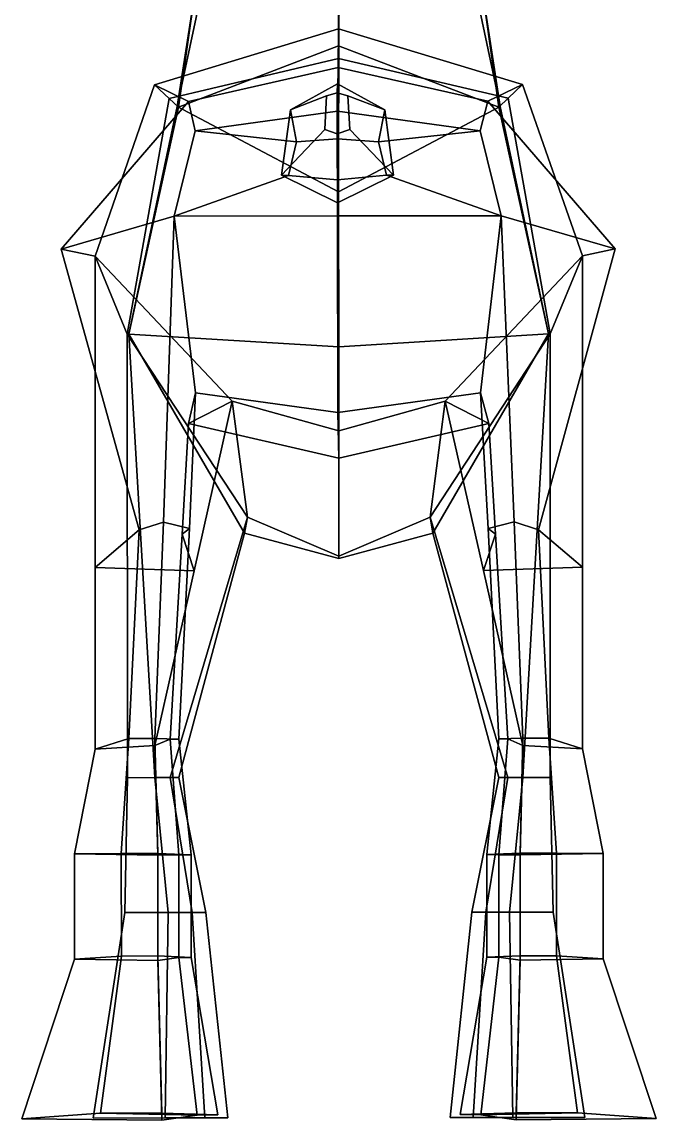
# Model space of a CAD drawing. Extents: x -88 to 89, y -151 to 325.
# Drawn here: x -84.3 to 84.5, y -151.3 to 141.1 of the extents above; entities that cross this region are included whole.
import ezdxf

# ---------------------------------------------------------------- set-up
doc = ezdxf.new("R2010")
doc.units = 0

msp = doc.modelspace()

# ---------------------------------------------------------------- linework, layer by layer
for points in [[(-43.022434, 118.599892, 162.990402), (-34.556488, 158.185257, 175.370697), (-31.883799, 176.595688, 157.166153), (-38.117207, 150.026321, 142.228577)], [(38.139278, 149.923325, 142.227631), (32.056293, 176.419769, 157.164352), (34.619217, 158.051697, 175.369537), (42.988194, 118.56543, 162.990204)], [(-43.022434, 118.599892, 162.990402), (-0.018521, 95.893524, 195.740295), (0.001694, 142.928055, 197.254181), (-34.556488, 158.185257, 175.370697)], [(42.988194, 118.56543, 162.990204), (34.619217, 158.051697, 175.369537), (0.001694, 142.928055, 197.254181), (-0.018521, 95.893524, 195.740295)], [(-42.677826, 118.401688, 125.236305), (-38.117207, 150.026321, 142.228577), (0.018044, 154.76947, 137.484421), (-0.029636, 134.749359, 126.875237)], [(42.627918, 118.426437, 125.236305), (-0.029636, 134.749359, 126.875237), (0.018044, 154.76947, 137.484421), (38.139278, 149.923325, 142.227631)], [(-55.882626, 57.990425, 144.154877), (-43.022434, 118.599892, 162.990402), (-38.117207, 150.026321, 142.228577), (-42.677826, 118.401688, 125.236305)], [(55.862801, 58.056057, 144.148743), (42.627918, 118.426437, 125.236305), (38.139278, 149.923325, 142.227631), (42.988194, 118.56543, 162.990204)], [(-49.036381, 124.361824, 11.288911), (-45.165989, 120.729637, 93.998833), (-0.028677, 131.399475, 93.758171), (-0.06575, 139.247925, 11.158649)], [(-0.06575, 139.247925, 11.158649), (-0.180928, 128.94577, -25.983377), (-40.017273, 119.916351, -25.668873), (-49.036381, 124.361824, 11.288911)], [(-0.06575, 139.247925, 11.158649), (48.913395, 124.412155, 10.978009), (39.661877, 119.957336, -25.921782), (-0.180928, 128.94577, -25.983377)], [(48.913395, 124.412155, 10.978009), (-0.06575, 139.247925, 11.158649), (-0.028677, 131.399475, 93.758171), (45.114742, 120.755829, 93.998833)], [(-0.028677, 131.399475, 93.758171), (-45.165989, 120.729637, 93.998833), (-42.677826, 118.401688, 125.236305), (-0.029636, 134.749359, 126.875237)], [(-0.028677, 131.399475, 93.758171), (-0.029636, 134.749359, 126.875237), (42.627918, 118.426437, 125.236305), (45.114742, 120.755829, 93.998833)], [(-0.180928, 128.94577, -25.983377), (-0.286912, 117.338516, -60.355736), (-38.177128, 112.07032, -49.724819), (-40.017273, 119.916351, -25.668873)], [(-0.180928, 128.94577, -25.983377), (39.661877, 119.957336, -25.921782), (37.67326, 112.109314, -49.965576), (-0.286912, 117.338516, -60.355736)], [(-49.036381, 124.361824, 11.288911), (-40.017273, 119.916351, -25.668873), (-73.898926, 80.575874, -24.800417), (-64.867279, 78.737923, 25.01693)], [(-64.867279, 78.737923, 25.01693), (-56.332451, 57.970081, 94.949127), (-45.165989, 120.729637, 93.998833), (-49.036381, 124.361824, 11.288911)], [(-12.880404, 117.693169, -72.435303), (-11.200764, 109.142418, -60.894989), (-0.294241, 109.987717, -63.333588), (-0.327644, 124.629723, -72.487701)], [(-3.235203, 121.390335, -93.647499), (-12.880404, 117.693169, -72.435303), (-0.327644, 124.629723, -72.487701), (-0.394335, 122.227455, -93.666763)], [(2.447087, 121.393272, -93.665543), (-0.394335, 122.227455, -93.666763), (-0.327644, 124.629723, -72.487701), (12.229241, 117.70607, -72.515007)], [(12.229241, 117.70607, -72.515007), (-0.327644, 124.629723, -72.487701), (-0.294241, 109.987717, -63.333588), (10.62807, 109.153633, -60.964279)], [(48.913395, 124.412155, 10.978009), (64.849892, 78.818314, 24.605297), (73.561005, 80.667046, -25.268358), (39.661877, 119.957336, -25.921782)], [(64.849892, 78.818314, 24.605297), (48.913395, 124.412155, 10.978009), (45.114742, 120.755829, 93.998833), (56.316719, 58.012421, 94.946518)], [(-73.898926, 80.575874, -24.800417), (-40.017273, 119.916351, -25.668873), (-38.177128, 112.07032, -49.724819), (-43.770279, 89.390114, -54.212795)], [(-56.332451, 57.970081, 94.949127), (-55.882626, 57.990425, 144.154877), (-42.677826, 118.401688, 125.236305), (-45.165989, 120.729637, 93.998833)], [(-3.703409, 112.480606, -93.686867), (-15.252079, 100.262489, -79.773674), (-12.880404, 117.693169, -72.435303), (-3.235203, 121.390335, -93.647499)], [(-0.391294, 111.263435, -93.717064), (-3.703409, 112.480606, -93.686867), (-3.235203, 121.390335, -93.647499), (-0.394335, 122.227455, -93.666763)], [(-0.391294, 111.263435, -93.717064), (-0.394335, 122.227455, -93.666763), (2.447087, 121.393272, -93.665543), (2.920236, 112.483978, -93.707901)], [(2.920236, 112.483978, -93.707901), (2.447087, 121.393272, -93.665543), (12.229241, 117.70607, -72.515007), (14.564345, 100.277817, -79.868309)], [(73.561005, 80.667046, -25.268358), (43.250977, 89.434853, -54.48901), (37.67326, 112.109314, -49.965576), (39.661877, 119.957336, -25.921782)], [(56.316719, 58.012421, 94.946518), (45.114742, 120.755829, 93.998833), (42.627918, 118.426437, 125.236305), (55.862801, 58.056057, 144.148743)], [(-55.882626, 57.990425, 144.154877), (-0.006667, 54.578838, 185.125488), (-0.018521, 95.893524, 195.740295), (-43.022434, 118.599892, 162.990402)], [(-11.200764, 109.142418, -60.894989), (-38.177128, 112.07032, -49.724819), (-0.286912, 117.338516, -60.355736), (-0.294241, 109.987717, -63.333588)], [(-15.252079, 100.262489, -79.773674), (-13.337595, 100.240723, -66.219612), (-11.200764, 109.142418, -60.894989), (-12.880404, 117.693169, -72.435303)], [(10.62807, 109.153633, -60.964279), (-0.294241, 109.987717, -63.333588), (-0.286912, 117.338516, -60.355736), (37.67326, 112.109314, -49.965576)], [(55.862801, 58.056057, 144.148743), (42.988194, 118.56543, 162.990204), (-0.018521, 95.893524, 195.740295), (-0.006667, 54.578838, 185.125488)], [(14.564345, 100.277817, -79.868309), (12.229241, 117.70607, -72.515007), (10.62807, 109.153633, -60.964279), (12.736169, 100.254112, -66.302376)], [(-13.337595, 100.240723, -66.219612), (-43.770279, 89.390114, -54.212795), (-38.177128, 112.07032, -49.724819), (-11.200764, 109.142418, -60.894989)], [(-0.391294, 111.263435, -93.717064), (-0.34574, 92.958931, -81.080505), (-15.252079, 100.262489, -79.773674), (-3.703409, 112.480606, -93.686867)], [(-0.391294, 111.263435, -93.717064), (2.920236, 112.483978, -93.707901), (14.564345, 100.277817, -79.868309), (-0.34574, 92.958931, -81.080505)], [(12.736169, 100.254112, -66.302376), (10.62807, 109.153633, -60.964279), (37.67326, 112.109314, -49.965576), (43.250977, 89.434853, -54.48901)], [(-13.337595, 100.240723, -66.219612), (-0.31192, 99.034622, -69.894363), (-0.314455, 89.441368, -71.571175), (-43.770279, 89.390114, -54.212795)], [(-0.34574, 92.958931, -81.080505), (-0.31192, 99.034622, -69.894363), (-13.337595, 100.240723, -66.219612), (-15.252079, 100.262489, -79.773674)], [(-0.34574, 92.958931, -81.080505), (14.564345, 100.277817, -79.868309), (12.736169, 100.254112, -66.302376), (-0.31192, 99.034622, -69.894363)], [(12.736169, 100.254112, -66.302376), (43.250977, 89.434853, -54.48901), (-0.314455, 89.441368, -71.571175), (-0.31192, 99.034622, -69.894363)], [(-43.770279, 89.390114, -54.212795), (-46.644966, 7.89538, -58.096672), (-53.126457, 5.832618, -53.740273), (-73.898926, 80.575874, -24.800417)], [(-43.770279, 89.390114, -54.212795), (-38.114941, 42.290886, -37.738728), (-39.72871, 6.184211, -54.461716), (-46.644966, 7.89538, -58.096672)], [(-0.225405, 37.108803, -48.387386), (-38.114941, 42.290886, -37.738728), (-43.770279, 89.390114, -54.212795), (-0.314455, 89.441368, -71.571175)], [(-0.225405, 37.108803, -48.387386), (-0.314455, 89.441368, -71.571175), (43.250977, 89.434853, -54.48901), (37.733932, 42.345016, -37.979485)], [(43.250977, 89.434853, -54.48901), (46.670162, 7.94674, -58.096672), (39.756721, 6.230331, -54.461716), (37.733932, 42.345016, -37.979485)], [(43.250977, 89.434853, -54.48901), (73.561005, 80.667046, -25.268358), (53.151951, 5.889675, -53.740273), (46.670162, 7.94674, -58.096672)], [(-64.867279, 78.737923, 25.01693), (-73.898926, 80.575874, -24.800417), (-53.126457, 5.832618, -53.740273), (-64.848061, -4.149838, 3.254562)], [(64.849892, 78.818314, 24.605297), (64.879089, -4.081216, 3.254562), (53.151951, 5.889675, -53.740273), (73.561005, 80.667046, -25.268358)], [(-28.351328, 40.108509, 24.836042), (-24.311552, 9.232656, 95.866386), (-56.332451, 57.970081, 94.949127), (-64.867279, 78.737923, 25.01693)], [(-64.867279, 78.737923, 25.01693), (-64.848061, -4.149838, 3.254562), (-38.483997, -5.054323, 8.006824), (-28.351328, 40.108509, 24.836042)], [(28.354588, 40.138348, 24.836042), (64.849892, 78.818314, 24.605297), (56.316719, 58.012421, 94.946518), (24.340683, 9.26372, 95.890999)], [(64.849892, 78.818314, 24.605297), (28.354588, 40.138348, 24.836042), (38.521255, -5.006855, 8.006824), (64.879089, -4.081216, 3.254562)], [(-48.924454, -60.122627, 132.473129), (-55.882626, 57.990425, 144.154877), (-56.332451, 57.970081, 94.949127), (-56.242073, -60.139015, 113.456154)], [(-44.911572, -60.129971, 113.883308), (-56.242073, -60.139015, 113.456154), (-56.332451, 57.970081, 94.949127), (-24.311552, 9.232656, 95.866386)], [(0.009491, -1.816587, 144.148743), (-0.006667, 54.578838, 185.125488), (-55.882626, 57.990425, 144.154877), (-25.05504, 4.926877, 130.487122)], [(-42.573044, -60.12072, 127.090454), (-25.05504, 4.926877, 130.487122), (-55.882626, 57.990425, 144.154877), (-48.924454, -60.122627, 132.473129)], [(0.009491, -1.816587, 144.148743), (25.08448, 4.976367, 130.511063), (55.862801, 58.056057, 144.148743), (-0.006667, 54.578838, 185.125488)], [(44.988552, -60.048912, 113.932236), (24.340683, 9.26372, 95.890999), (56.316719, 58.012421, 94.946518), (56.316719, -60.048912, 113.507217)], [(42.651798, -60.048912, 127.137634), (49.002457, -60.048912, 132.520935), (55.862801, 58.056057, 144.148743), (25.08448, 4.976367, 130.511063)], [(49.002457, -60.048912, 132.520935), (56.316719, -60.048912, 113.507217), (56.316719, 58.012421, 94.946518), (55.862801, 58.056057, 144.148743)], [(-39.72871, 6.184211, -54.461716), (-38.114941, 42.290886, -37.738728), (-39.988525, 34.160885, -24.218954), (-41.708126, 4.689918, -51.301208)], [(0.001818, 24.964882, -24.010696), (-39.988525, 34.160885, -24.218954), (-38.114941, 42.290886, -37.738728), (-0.225405, 37.108803, -48.387386)], [(0.001818, 24.964882, -24.010696), (-0.225405, 37.108803, -48.387386), (37.733932, 42.345016, -37.979485), (39.994114, 34.20137, -24.218954)], [(37.733932, 42.345016, -37.979485), (39.756721, 6.230331, -54.461716), (41.736919, 4.737953, -51.301208), (39.994114, 34.20137, -24.218954)], [(-38.483997, -5.054323, 8.006824), (-41.708126, 4.689918, -51.301208), (-39.988525, 34.160885, -24.218954), (-28.351328, 40.108509, 24.836042)], [(-28.351328, 40.108509, 24.836042), (-39.988525, 34.160885, -24.218954), (0.001818, 24.964882, -24.010696), (-0.000251, 32.187225, 24.836042)], [(-0.000251, 32.187225, 24.836042), (0.009305, -1.165434, 96.126183), (-24.311552, 9.232656, 95.866386), (-28.351328, 40.108509, 24.836042)], [(-0.000251, 32.187225, 24.836042), (28.354588, 40.138348, 24.836042), (24.340683, 9.26372, 95.890999), (0.009305, -1.165434, 96.126183)], [(28.354588, 40.138348, 24.836042), (-0.000251, 32.187225, 24.836042), (0.001818, 24.964882, -24.010696), (39.994114, 34.20137, -24.218954)], [(38.521255, -5.006855, 8.006824), (28.354588, 40.138348, 24.836042), (39.994114, 34.20137, -24.218954), (41.736919, 4.737953, -51.301208)], [(-44.911572, -60.129971, 113.883308), (-24.311552, 9.232656, 95.866386), (-25.05504, 4.926877, 130.487122), (-42.573044, -60.12072, 127.090454)], [(0.009305, -1.165434, 96.126183), (0.009491, -1.816587, 144.148743), (-25.05504, 4.926877, 130.487122), (-24.311552, 9.232656, 95.866386)], [(0.009305, -1.165434, 96.126183), (24.340683, 9.26372, 95.890999), (25.08448, 4.976367, 130.511063), (0.009491, -1.816587, 144.148743)], [(44.988552, -60.048912, 113.932236), (42.651798, -60.048912, 127.137634), (25.08448, 4.976367, 130.511063), (24.340683, 9.26372, 95.890999)], [(-48.931667, -49.717812, -58.70179), (-55.89875, -49.723465, -58.70179), (-53.126457, 5.832618, -53.740273), (-46.644966, 7.89538, -58.096672)], [(-46.644966, 7.89538, -58.096672), (-39.72871, 6.184211, -54.461716), (-42.579575, -49.855392, -58.70179), (-48.931667, -49.717812, -58.70179)], [(-42.579575, -49.855392, -58.70179), (-39.72871, 6.184211, -54.461716), (-41.708126, 4.689918, -51.301208), (-44.906841, -49.86512, -58.70179)], [(46.670162, 7.94674, -58.096672), (49.002457, -49.652576, -58.70179), (42.651798, -49.795258, -58.70179), (39.756721, 6.230331, -54.461716)], [(42.651798, -49.795258, -58.70179), (44.978588, -49.803101, -58.70179), (41.736919, 4.737953, -51.301208), (39.756721, 6.230331, -54.461716)], [(49.002457, -49.652576, -58.70179), (46.670162, 7.94674, -58.096672), (53.151951, 5.889675, -53.740273), (55.968086, -49.652576, -58.70179)], [(53.151951, 5.889675, -53.740273), (64.879089, -4.081216, 3.254562), (64.879089, -52.456146, -9.34306), (55.968086, -49.652576, -58.70179)], [(-53.126457, 5.832618, -53.740273), (-55.89875, -49.723465, -58.70179), (-64.809364, -52.534828, -9.34306), (-64.848061, -4.149838, 3.254562)], [(-44.906841, -49.86512, -58.70179), (-41.708126, 4.689918, -51.301208), (-38.483997, -5.054323, 8.006824), (-48.930149, -51.614414, -9.34306)], [(44.978588, -49.803101, -58.70179), (49.002457, -51.548771, -9.34306), (38.521255, -5.006855, 8.006824), (41.736919, 4.737953, -51.301208)], [(-64.848061, -4.149838, 3.254562), (-64.809364, -52.534828, -9.34306), (-48.930149, -51.614414, -9.34306), (-38.483997, -5.054323, 8.006824)], [(64.879089, -4.081216, 3.254562), (38.521255, -5.006855, 8.006824), (49.002457, -51.548771, -9.34306), (64.879089, -52.456146, -9.34306)], [(39.396347, -80.633911, -72.101112), (42.651798, -49.795258, -58.70179), (49.002457, -49.652576, -58.70179), (48.258408, -80.281578, -72.453369)], [(57.978638, -80.281578, -71.268501), (48.258408, -80.281578, -72.453369), (49.002457, -49.652576, -58.70179), (55.968086, -49.652576, -58.70179)], [(70.413544, -80.331276, -38.53796), (57.978638, -80.281578, -71.268501), (55.968086, -49.652576, -58.70179), (64.879089, -52.456146, -9.34306)], [(-70.32267, -80.42025, -38.53796), (-64.809364, -52.534828, -9.34306), (-55.89875, -49.723465, -58.70179), (-57.885216, -80.360466, -71.268501)], [(-48.162628, -80.770744, -38.53796), (-48.930149, -51.614414, -9.34306), (-64.809364, -52.534828, -9.34306), (-70.32267, -80.42025, -38.53796)], [(-57.885216, -80.360466, -71.268501), (-55.89875, -49.723465, -58.70179), (-48.931667, -49.717812, -58.70179), (-48.162964, -80.352592, -72.453369)], [(-39.298779, -80.697823, -72.101112), (-48.162964, -80.352592, -72.453369), (-48.931667, -49.717812, -58.70179), (-42.579575, -49.855392, -58.70179)], [(-48.162628, -80.770744, -38.53796), (-42.546356, -80.719795, -71.240692), (-44.906841, -49.86512, -58.70179), (-48.930149, -51.614414, -9.34306)], [(-42.546356, -80.719795, -71.240692), (-39.298779, -80.697823, -72.101112), (-42.579575, -49.855392, -58.70179), (-44.906841, -49.86512, -58.70179)], [(42.643265, -80.653252, -71.240692), (44.978588, -49.803101, -58.70179), (42.651798, -49.795258, -58.70179), (39.396347, -80.633911, -72.101112)], [(48.258408, -80.699631, -38.53796), (49.002457, -51.548771, -9.34306), (44.978588, -49.803101, -58.70179), (42.643265, -80.653252, -71.240692)], [(48.258408, -80.699631, -38.53796), (70.413544, -80.331276, -38.53796), (64.879089, -52.456146, -9.34306), (49.002457, -51.548771, -9.34306)], [(-45.382256, -96.01297, 126.715881), (-48.924454, -60.122627, 132.473129), (-56.242073, -60.139015, 113.456154), (-56.944092, -96.038872, 96.66909)], [(-39.041901, -96.024574, 97.343987), (-56.944092, -96.038872, 96.66909), (-56.242073, -60.139015, 113.456154), (-44.911572, -60.129971, 113.883308)], [(-45.382256, -96.01297, 126.715881), (-35.347023, -96.009949, 118.211281), (-42.573044, -60.12072, 127.090454), (-48.924454, -60.122627, 132.473129)], [(-35.347023, -96.009949, 118.211281), (-39.041901, -96.024574, 97.343987), (-44.911572, -60.129971, 113.883308), (-42.573044, -60.12072, 127.090454)], [(35.454472, -95.927917, 118.238869), (42.651798, -60.048912, 127.137634), (44.988552, -60.048912, 113.932236), (39.146545, -95.927917, 97.374352)], [(45.48851, -95.927917, 126.744476), (49.002457, -60.048912, 132.520935), (42.651798, -60.048912, 127.137634), (35.454472, -95.927917, 118.238869)], [(39.146545, -95.927917, 97.374352), (44.988552, -60.048912, 113.932236), (56.316719, -60.048912, 113.507217), (57.045044, -95.927917, 96.70282)], [(45.48851, -95.927917, 126.744476), (57.045044, -95.927917, 96.70282), (56.316719, -60.048912, 113.507217), (49.002457, -60.048912, 132.520935)], [(-70.300262, -108.442192, -17.658827), (-70.32267, -80.42025, -38.53796), (-57.885216, -80.360466, -71.268501), (-57.863407, -107.628983, -48.156898)], [(-48.140217, -108.792664, -17.658827), (-48.162628, -80.770744, -38.53796), (-70.32267, -80.42025, -38.53796), (-70.300262, -108.442192, -17.658827)], [(-57.863407, -107.628983, -48.156898), (-57.885216, -80.360466, -71.268501), (-48.162964, -80.352592, -72.453369), (-48.141155, -107.621101, -48.305008)], [(-39.276936, -108.004768, -48.260979), (-48.141155, -107.621101, -48.305008), (-48.162964, -80.352592, -72.453369), (-39.298779, -80.697823, -72.101112)], [(-48.140217, -108.792664, -17.658827), (-42.524513, -108.028862, -48.153419), (-42.546356, -80.719795, -71.240692), (-48.162628, -80.770744, -38.53796)], [(-42.524513, -108.028862, -48.153419), (-39.276936, -108.004768, -48.260979), (-39.298779, -80.697823, -72.101112), (-42.546356, -80.719795, -71.240692)], [(39.396347, -107.935173, -48.260979), (39.396347, -80.633911, -72.101112), (48.258408, -80.281578, -72.453369), (48.258408, -107.544403, -48.305008)], [(42.643265, -107.956635, -48.153419), (42.643265, -80.653252, -71.240692), (39.396347, -80.633911, -72.101112), (39.396347, -107.935173, -48.260979)], [(48.258408, -108.715729, -17.658827), (48.258408, -80.699631, -38.53796), (42.643265, -80.653252, -71.240692), (42.643265, -107.956635, -48.153419)], [(57.978638, -107.544403, -48.156898), (48.258408, -107.544403, -48.305008), (48.258408, -80.281578, -72.453369), (57.978638, -80.281578, -71.268501)], [(48.258408, -108.715729, -17.658827), (70.413544, -108.347374, -17.658827), (70.413544, -80.331276, -38.53796), (48.258408, -80.699631, -38.53796)], [(70.413544, -108.347374, -17.658827), (57.978638, -107.544403, -48.156898), (57.978638, -80.281578, -71.268501), (70.413544, -80.331276, -38.53796)], [(-46.196644, -150.736115, 149.7892), (-45.382256, -96.01297, 126.715881), (-56.944092, -96.038872, 96.66909), (-65.389679, -150.781326, 96.005722)], [(-35.672031, -150.757538, 97.213371), (-65.389679, -150.781326, 96.005722), (-56.944092, -96.038872, 96.66909), (-39.041901, -96.024574, 97.343987)], [(-46.196644, -150.736115, 149.7892), (-29.538271, -150.731735, 134.56572), (-35.347023, -96.009949, 118.211281), (-45.382256, -96.01297, 126.715881)], [(-29.538271, -150.731735, 134.56572), (-35.672031, -150.757538, 97.213371), (-39.041901, -96.024574, 97.343987), (-35.347023, -96.009949, 118.211281)], [(29.691374, -150.646881, 134.561417), (35.454472, -95.927917, 118.238869), (39.146545, -95.927917, 97.374352), (35.820213, -150.646881, 97.213936)], [(46.347874, -150.646881, 149.786453), (45.48851, -95.927917, 126.744476), (35.454472, -95.927917, 118.238869), (29.691374, -150.646881, 134.561417)], [(35.820213, -150.646881, 97.213936), (39.146545, -95.927917, 97.374352), (57.045044, -95.927917, 96.70282), (65.531723, -150.646881, 96.011902)], [(46.347874, -150.646881, 149.786453), (65.531723, -150.646881, 96.011902), (57.045044, -95.927917, 96.70282), (45.48851, -95.927917, 126.744476)], [(-84.318283, -150.989456, 25.472876), (-70.300262, -108.442192, -17.658827), (-57.863407, -107.628983, -48.156898), (-63.42445, -149.497345, -43.953629)], [(-63.42445, -149.497345, -43.953629), (-57.863407, -107.628983, -48.156898), (-48.141155, -107.621101, -48.305008), (-47.091064, -149.484116, -44.675041)], [(-32.199333, -149.934219, -44.460567), (-47.091064, -149.484116, -44.675041), (-48.141155, -107.621101, -48.305008), (-39.276936, -108.004768, -48.260979)], [(-47.089607, -151.3022, 25.472876), (-37.655277, -149.964035, -43.936695), (-42.524513, -108.028862, -48.153419), (-48.140217, -108.792664, -17.658827)], [(-37.655277, -149.964035, -43.936695), (-32.199333, -149.934219, -44.460567), (-39.276936, -108.004768, -48.260979), (-42.524513, -108.028862, -48.153419)], [(32.353748, -149.861603, -44.460567), (39.396347, -107.935173, -48.260979), (48.258408, -107.544403, -48.305008), (47.242008, -149.399536, -44.675041)], [(37.808575, -149.886993, -43.936695), (42.643265, -107.956635, -48.153419), (39.396347, -107.935173, -48.260979), (32.353748, -149.861603, -44.460567)], [(47.242008, -151.217239, 25.472876), (48.258408, -108.715729, -17.658827), (42.643265, -107.956635, -48.153419), (37.808575, -149.886993, -43.936695)], [(63.571999, -149.399536, -43.953629), (47.242008, -149.399536, -44.675041), (48.258408, -107.544403, -48.305008), (57.978638, -107.544403, -48.156898)], [(84.462654, -150.874405, 25.472876), (63.571999, -149.399536, -43.953629), (57.978638, -107.544403, -48.156898), (70.413544, -108.347374, -17.658827)], [(-47.089607, -151.3022, 25.472876), (-48.140217, -108.792664, -17.658827), (-70.300262, -108.442192, -17.658827), (-84.318283, -150.989456, 25.472876)], [(47.242008, -151.217239, 25.472876), (84.462654, -150.874405, 25.472876), (70.413544, -108.347374, -17.658827), (48.258408, -108.715729, -17.658827)], [(-84.318283, -150.989456, 25.472876), (-63.42445, -149.497345, -43.953629), (-37.655277, -149.964035, -43.936695), (-47.089607, -151.3022, 25.472876)], [(-65.389679, -150.781326, 96.005722), (-35.672031, -150.757538, 97.213371), (-29.538271, -150.731735, 134.56572), (-46.196644, -150.736115, 149.7892)], [(-63.42445, -149.497345, -43.953629), (-47.091064, -149.484116, -44.675041), (-32.199333, -149.934219, -44.460567), (-37.655277, -149.964035, -43.936695)], [(65.531723, -150.646881, 96.011902), (46.347874, -150.646881, 149.786453), (29.691374, -150.646881, 134.561417), (35.820213, -150.646881, 97.213936)], [(63.571999, -149.399536, -43.953629), (37.808575, -149.886993, -43.936695), (32.353748, -149.861603, -44.460567), (47.242008, -149.399536, -44.675041)], [(84.462654, -150.874405, 25.472876), (47.242008, -151.217239, 25.472876), (37.808575, -149.886993, -43.936695), (63.571999, -149.399536, -43.953629)]]:
    msp.add_3dface(points)

doc.saveas('drawing.dxf')
